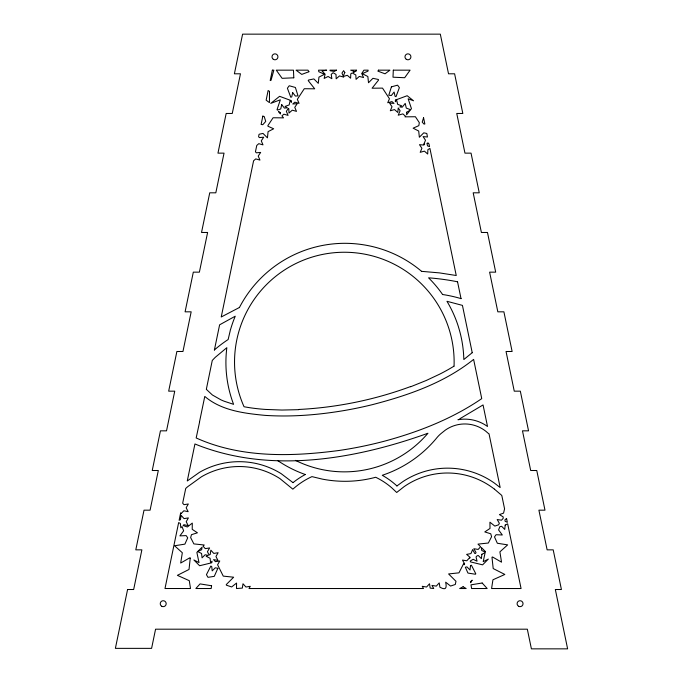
<?xml version="1.0" encoding="UTF-8"?>
<svg xmlns="http://www.w3.org/2000/svg" width="683" height="683" viewBox="0 0 683 683"><rect width="100%" height="100%" fill="white"/><g stroke="black" fill="none" stroke-linecap="round" stroke-linejoin="round"><path stroke-width="1.02" d="M199.445 422.188L204.78 396.422C221.326 410.577 244.181 413.377 265.072 415.375C291.778 417.125 318.611 414.905 344.949 410.406A406.948 406.948 0 0 0 372.32 404.669C408.161 395.38 444.42 382.864 473.618 359.395L481.746 398.624C452.411 418.688 418.901 431.869 384.734 441.098A410.244 410.244 0 0 1 339.297 450.447C291.752 456.739 240.783 458.165 196.175 437.957L199.59 421.992M214.394 350.02L219.61 324.826L235.242 316.203A118.577 118.577 0 0 0 230.649 329.18A4.183 4.183 0 0 0 230.231 330.717L228.139 339.536A124.801 124.801 0 0 0 214.36 349.986M396.925 485.963L402.774 481.686A80.918 80.918 0 0 1 494.458 483.129L500.161 487.542L489.019 433.773A2.467 2.467 0 0 1 488.149 433.261L485.715 431.161A33.937 33.937 0 0 0 445.41 430.059L441.175 433.44A30.598 30.598 0 0 0 437 437.59A119.363 119.363 0 0 1 382.258 475.291A78.058 78.058 0 0 1 396.943 485.946M454.058 366.114L454.058 366.114A109.809 109.809 0 0 0 323.477 254.247A109.809 109.809 0 0 0 244.044 406.752L249.295 407.649A198.633 198.633 0 0 0 265.747 409.441L281.917 410.048L298.83 409.663M459.71 418.824L483.052 404.942L487.508 426.474A38.811 38.811 0 0 0 457.952 419.746L458.199 419.61M239.281 307.572L221.232 316.989L253.581 160.787L255.741 158.9L259.958 160.095L258.225 156.066L260.667 152.42L256.296 152.821L255.451 151.746L256.757 145.445L258.78 143.678L262.998 144.864L261.273 140.843L263.706 137.198L259.344 137.599L258.584 136.626L259.079 134.261L263.006 133.424L267.437 137.846L268.086 131.623L273.67 128.78L267.949 126.235L267.856 125.663L273.089 117.766L283.522 117.86L281.934 115.871L283.863 114.181L288.081 115.376L286.348 111.346L288.328 108.401L288.815 108.691L288.986 113.071L292.281 110.176L296.499 111.372L294.766 107.342L297.207 103.705L292.759 103.995L294.843 102.168L299.06 103.364L297.336 99.334L304.276 88.722L314.709 88.816L308.221 80.645L308.409 80.082L313.864 78.921L318.287 83.343L318.944 77.119L324.519 74.276L318.799 71.724L318.551 70.161L326.636 70.161L322.043 71.023L325.117 74.157L324.169 78.434L328.088 76.479L331.861 78.707L331.221 74.37L333.108 72.697L336.01 74.43L336.181 78.81L339.477 75.924L343.694 77.111L343.404 76.428L347.314 75.318L350.61 78.212L350.78 73.832L352.257 72.944L355.817 74.985L356.065 79.356L359.309 76.411L363.552 77.529L361.751 73.533L363.911 70.161L368.146 70.161L367.992 71.126L362.272 73.67L367.847 76.513L368.504 82.745L372.927 78.314L378.382 79.476L378.57 80.048L372.081 88.218L382.514 88.116L389.455 98.736L387.731 102.757L391.948 101.571L394.031 103.398L389.583 103.099L392.025 106.744L390.292 110.774L394.509 109.579L397.805 112.464L398.232 107.94L400.127 110.766L398.223 115.196L402.859 113.89L405.489 116.187L404.968 116.836L415.401 116.742L419.319 122.658L418.841 125.638L413.121 128.182L418.705 131.025L419.353 137.249L423.784 132.826L426.824 133.475L427.447 136.993L423.084 136.6L425.518 140.237L423.793 144.267L424.664 144.019L423.844 145.061L419.482 144.668L421.915 148.305L420.19 152.335L424.408 151.139L427.703 154.034L427.874 149.654L429.923 148.433L456.244 275.505L439.476 272.893L421.548 271.339M197.78 551.471L201.664 549.721L202.057 547.194L196.866 552.385L199.018 562.587L193.887 559.966L199.624 565.737L211.815 562.758L212.063 561.136L210.569 562.63L210.099 558.276L206.189 556.303L208.23 555.381L205.139 554.741L202.057 557.849L201.579 553.495L197.711 551.54M410.637 386.757L426.243 380.482L439.485 374.258A197.447 197.447 0 0 0 453.939 366.208M293.033 482.65L281.157 473.66A79.424 79.424 0 0 0 199.453 472.346L187.27 480.977L194.937 443.967C269.307 474.301 354.656 459.574 427.934 433.261A109.809 109.809 0 0 1 295.432 460.359M494.449 489.139L499.922 493.843A12.337 12.337 0 0 1 501.826 495.585L504.575 508.869L503.559 513.129L499.427 514.589L503.166 516.877L503.2 518.346L501.51 520.215L497.181 519.515L499.358 523.315L498.581 524.826L494.842 526.089L489.933 522.196L490.001 528.454L484.785 531.92L490.761 533.79L491.572 536.701L488.354 543.019L477.98 544.12L480.601 546.741L478.168 549.431L473.84 548.731L476.017 552.53L475.53 553.486L474.711 553.418L472.636 549.559L470.937 553.597L466.626 554.383L469.947 557.234L469.836 558.105L469.742 557.541L466.796 560.786L462.476 560.086L464.653 563.885L464.227 564.721L463.697 563.535L458.967 572.841L448.594 573.942L455.979 581.31L455.305 584.469L450.567 586.065L445.666 582.172C447.109 588.644 445.521 590.377 439.903 587.209L439.229 582.881L436.283 586.125L431.963 585.425L433.731 588.524L430.179 588.106L429.513 583.769L426.568 587.021L422.239 586.313L423.503 588.524L249.005 588.524L250.268 586.313L245.94 587.013L242.994 583.769L242.328 588.097L236.506 588.524L236.557 583.06L231.657 586.953L226.372 585.177L226.252 584.588L233.637 577.212L223.256 576.119L217.578 564.773L219.755 560.974L215.427 561.674L213.566 559.625L217.945 560.419L215.948 556.525L218.125 552.718L213.796 553.418L210.851 550.174L210.185 554.502L209.1 554.989L207.427 551.736L209.604 547.937L205.284 548.637L203.064 546.187L204.243 545.008L193.87 543.907L190.651 537.589L191.471 534.678L197.438 532.808L192.222 529.342L192.29 523.084L187.381 526.977L183.104 525.534L183.915 524.715L188.209 525.611L186.203 521.718L188.38 517.91L184.051 518.61L181.115 515.366L180.44 519.695L179.125 520.292L180.671 512.856L180.782 513.889L183.864 510.782L188.158 511.678L186.152 507.776L188.329 503.977L184.009 504.677L182.668 503.2L185.725 488.456A25.023 25.023 0 0 1 189.695 485.28L201.383 476.836A74.635 74.635 0 0 1 279.987 478.646L292.853 489.165L294.527 487.73A73.901 73.901 0 0 1 311.943 476.623L322.402 479.133A119.636 119.636 0 0 0 345.035 481.302A118.236 118.236 0 0 0 375.71 477.263L377.059 477.929A71.587 71.587 0 0 1 391.76 487.824L396.695 492.477L404.097 486.655A76.086 76.086 0 0 1 494.441 489.156M206.497 389.489L212.379 394.987L220.933 399.837A72.594 72.594 0 0 0 224.289 401.262L233.586 404.336A118.108 118.108 0 0 1 226.841 347.681L215.376 357.235A73.132 73.132 0 0 0 213.147 359.523L212.268 360.47L206.334 389.293M457.55 281.84L461.042 298.667M457.559 281.797A238.307 238.307 0 0 0 428.565 277.827A119.841 119.841 0 0 1 442.558 294.45M421.565 271.322A118.466 118.466 0 0 0 367.42 245.487A119.679 119.679 0 0 0 344.787 243.31A118.919 118.919 0 0 0 239.366 307.615M442.55 294.501A136.933 136.933 0 0 1 461.051 298.625M293.016 482.633A78.127 78.127 0 0 1 305.284 474.531M305.275 474.506A117.946 117.946 0 0 1 277.529 460.444M410.568 386.569A377.486 377.486 0 0 1 298.821 409.467M269.503 91.411L269.426 102.604L266.139 100.162L268.137 90.506L269.503 91.411M395.414 100.077L395.355 101.716L396.661 100.059L397.634 104.328L401.741 105.848L399.837 106.983L402.244 107.197L405.224 103.415L406.291 108.119L410.628 109.707L411.456 108.674L408.144 98.779L413.539 100.794L407.179 95.722L395.414 100.077M406.675 112.251L406.581 114.812L410.355 110.057L406.675 112.251M393.306 70.161L392.998 77.196L404.678 77.725L410.09 70.161L393.306 70.161M190.25 558.105L189.029 569.451L177.384 575.342L189.285 580.678L190.506 588.515L164.996 588.515L178.647 522.606L180.355 523.468L180.833 527.831L182.054 526.593L183.633 530.845L179.902 535.873L186.16 535.609L187.714 537.803L184.888 544.138L174.583 545.76L182.327 552.752L180.688 563.048L189.729 557.84L190.25 558.105M505.207 525.073L504.737 529.427L501.646 526.311L499.802 526.704L498.59 529.957L502.321 534.985L496.071 534.721L494.509 536.915L497.335 543.25L507.648 544.872L499.896 551.864L501.535 562.169L492.494 556.952L491.973 557.226L493.203 568.563L504.839 574.454L492.938 579.79L491.581 588.524L521.069 588.524L507.665 523.818L505.207 525.073M470.502 565.644L470.024 569.998L466.941 566.89L465.336 567.223L467.949 573.071L475.513 574.258L475.795 573.78L471.39 565.191L470.502 565.644M481.865 554.289L481.387 558.643L478.305 555.535L477.169 555.766L476.051 556.944L477.05 561.204L473.106 559.309L470.28 561.016L470.416 561.87L482.599 564.85L488.336 559.078L483.205 561.699L485.126 552.641L481.865 554.289M211.585 585.758L211.149 588.524L195.859 588.524L200.042 583.897L211.585 585.758M127.584 589.514L115.384 648.363L151.6 648.363L155.57 629.188L527.327 629.188L531.4 648.85L567.616 648.85L555.339 589.514L561.417 589.514L553.204 549.849L547.126 549.849L538.904 510.175L544.983 510.175L536.77 470.502L530.691 470.502L522.478 430.836L528.548 430.836L520.335 391.163L514.256 391.163L506.043 351.489L512.122 351.489L503.9 311.824L497.83 311.824L489.609 272.15L495.687 272.15L487.474 232.476L481.395 232.476L473.182 192.811L479.253 192.811L471.039 153.137L464.961 153.137L456.748 113.463L462.826 113.463L454.605 73.798L448.526 73.798L440.313 34.15L242.602 34.15L234.389 73.798L240.467 73.798L232.254 113.463L226.175 113.463L217.962 153.137L224.041 153.137L215.819 192.811L209.741 192.811L201.528 232.476L207.606 232.476L199.385 272.15L193.315 272.15L185.093 311.824L191.172 311.824L182.959 351.489L176.88 351.489L168.667 391.163L174.737 391.163L166.524 430.836L160.445 430.836L152.232 470.502L158.311 470.502L150.089 510.175L144.019 510.175L135.797 549.849L141.876 549.849L133.663 589.514L127.584 589.514M262.827 116.136L261.111 124.443L262.776 124.707L265.738 121.42L264.193 116.511L262.827 116.136M272.355 70.161L270.195 80.56L271.057 80.295L273.849 70.161L272.355 70.161M356.321 70.161L356.099 71.22L353.41 72.27L354.545 71.587L350.678 70.161L356.321 70.161M485.365 551.497L485.246 552.069L481.78 550.515L481.302 547.442L485.365 551.497M281.712 104.661L280.747 108.93L277.4 110.159L277.033 109.698L280.346 99.803L270.758 103.381L279.603 96.32L291.376 100.674L291.436 102.322L290.13 100.657L289.157 104.934L285.05 106.446L287.381 107.829L284.427 108.102L281.712 104.661M292.691 92.649L291.726 96.918L290.787 97.268L287.398 88.235L289.225 85.751L295.38 87.467L298.019 95.851L295.406 96.09L292.691 92.649M336.471 70.161L334.294 71.433L330.179 70.742L329.932 70.161L336.471 70.161M391.41 86.861L388.772 95.253L391.385 95.492L394.1 92.043L395.064 96.32L396.003 96.662L399.393 87.629L397.566 85.153L391.41 86.861M423.571 117.775L422.214 122.103L424.015 124.101L424.86 123.973L423.571 117.775M344.821 72.483L343.267 76.12L341.97 73.09L343.6 70.648L344.821 72.483M217.86 568.316L214.274 576.341L207.965 577.331L206.437 574.659L210.834 566.079L211.73 566.531L212.2 570.886L215.29 567.778L217.86 568.316M472.064 580.277L470.672 582.71L470.51 581.677L472.064 580.277M378.45 70.161L377.895 71.134L385.033 73.807L389.942 70.161L378.45 70.161M472.226 352.693L463.825 359.531A117.92 117.92 0 0 0 459.48 330.41L458.191 326.039A119.585 119.585 0 0 0 446.964 301.288L462.434 305.386L472.226 352.693M506.555 518.457L504.908 519.874L505.121 521.3L507.358 522.307L506.555 518.457M463.108 586.774L459.693 588.524L466.139 588.524L463.108 586.774M308.904 71.741L301.758 74.404L296.038 70.161L307.99 70.161L308.904 71.741M428.01 143.071L426.952 143.37L427.524 145.897L429.556 146.64L428.992 143.942L428.01 143.071M482.181 583.009L471.005 584.819L471.594 588.524L487.167 588.524L482.181 583.009M293.792 77.802L282.113 78.323L276.274 70.161L293.459 70.161L293.792 77.802M280.397 112.686L278.527 111.577L280.448 113.993L280.397 112.686M518.576 606.265A2.971 2.971 0 0 0 523.041 603.695A2.971 2.971 0 0 0 518.576 601.117A2.971 2.971 0 0 0 518.576 606.265M161.726 606.265A2.971 2.971 0 0 0 166.191 603.695A2.971 2.971 0 0 0 161.726 601.117A2.971 2.971 0 0 0 161.726 606.265M406.274 59.284A2.971 2.971 0 0 0 410.91 57.03A2.971 2.971 0 0 0 406.641 54.145A2.971 2.971 0 0 0 406.274 59.284M273.302 59.284A2.971 2.971 0 0 0 277.938 57.03A2.971 2.971 0 0 0 273.678 54.145A2.971 2.971 0 0 0 273.302 59.284"/></g></svg>
